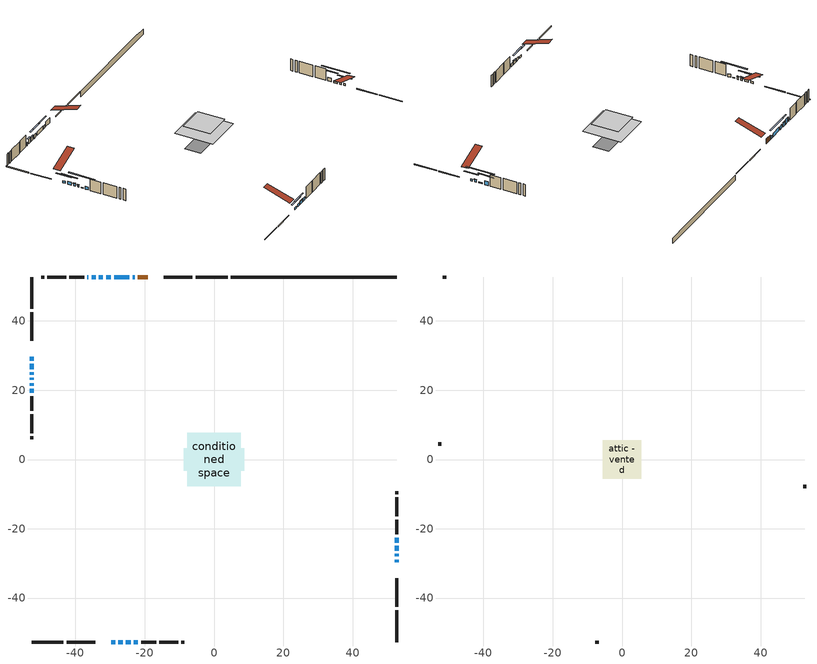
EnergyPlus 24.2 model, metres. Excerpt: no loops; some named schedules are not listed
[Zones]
conditioned space
 floor adiabatic (AdiabaticFloorConstruction): -7.78,-7.78 -7.78,7.78 7.78,7.78 7.78,-7.78 z2.96
 floor foundation (Slab1 construction): -8.69,-3.27 -8.69,3.27 8.69,3.27 8.69,-3.27 z-1.77
 wall outside (RimJoist1 construction): 3.91,52.7 -5.29,52.7 / -52.7,-52.7 -43.49,-52.7 / -52.7,52.7 -52.7,43.49 / 52.7,-52.7 52.7,-43.49 z0.52:0.82
 wall outside (RimJoist2 construction): -6.22,52.7 -14.47,52.7 / -42.57,-52.7 -34.31,-52.7 / -52.7,42.57 -52.7,34.31 / 52.7,-42.57 52.7,-34.31 z0.52:0.82
 wall outside (AdiabaticWallConstruction 1): -19.15,52.7 -21.98,52.7 z0.52:2.55
 wall outside (AdiabaticWallConstruction): -22.9,52.7 -23.53,52.7 / -36.24,52.7 -36.54,52.7 / -23.14,-52.7 -21.95,-52.7 / -52.7,20.42 -52.7,19.23 z0.52:1.74; 52.7,-29.63 52.7,-28.92 z0.52:1.36; -24.45,52.7 -28.83,52.7 / -29.75,52.7 -31.18,52.7 / -32.1,52.7 -33.22,52.7 / 52.7,-23.97 52.7,-22.55 z0.52:2.04; -52.7,29.63 -52.7,28.51 / -29.63,-52.7 -28.51,-52.7 / -52.7,23.54 -52.7,22.98 z0.52:1.38; -27.59,-52.7 -26.42,-52.7 z0.52:1.69; -25.49,-52.7 -24.07,-52.7 / -52.7,27.58 -52.7,26.11 / -52.7,25.18 -52.7,24.47 z0.52:1.66; 52.7,-27.99 52.7,-27.25 z0.52:1.49; -34.15,52.7 -35.32,52.7 z0.52:2.5; 52.7,-26.32 52.7,-24.9 z0.52:1.05; -52.7,22.06 -52.7,21.34 z0.52:0.75
 wall outside (Wall1 construction): -37.46,52.7 -41.74,52.7 / -21.02,-52.7 -16.75,-52.7 / -52.7,18.3 -52.7,14.02 / 52.7,-21.62 52.7,-17.34 z0.52:5.4
 wall outside (Wall2 construction): -42.67,52.7 -48.15,52.7 / -15.82,-52.7 -10.33,-52.7 / -52.7,13.09 -52.7,7.61 / 52.7,-16.42 52.7,-10.93 z0.52:5.4
 wall outside (Wall3 construction): -49.08,52.7 -49.86,52.7 / -9.41,-52.7 -8.62,-52.7 / -52.7,6.68 -52.7,5.9 / 52.7,-10 52.7,-9.22 z0.52:5.4
 wall foundation (FoundationWall1 construction): 4.84,52.7,-1.77 4.84,52.7,0.52 47.91,52.7,0.52 47.91,52.7,0.33 52.7,52.7,0.33 52.7,52.7,-1.77
 window (WindowConstruction 14): -22.9,52.7 -23.53,52.7 z0.52:1.74
 window (WindowConstruction 1): 52.7,-29.63 52.7,-28.92 z0.52:1.36
 window (WindowConstruction 2): -24.45,52.7 -28.83,52.7 z0.52:2.04
 window (WindowConstruction 3): -52.7,29.63 -52.7,28.51 z0.52:1.38
 window (WindowConstruction 4): -29.63,-52.7 -28.51,-52.7 z0.52:1.38
 window (WindowConstruction 5): -27.58,-52.7 -26.42,-52.7 z0.52:1.69
 window (WindowConstruction 6): -25.49,-52.7 -24.07,-52.7 z0.52:1.66
 window (WindowConstruction 7): 52.7,-27.99 52.7,-27.25 z0.52:1.49
 window (WindowConstruction 8): -52.7,27.58 -52.7,26.11 z0.52:1.66
 window (WindowConstruction 9): -52.7,25.18 -52.7,24.47 z0.52:1.66
 window (WindowConstruction 10): -52.7,23.54 -52.7,22.98 z0.52:1.38
 window (WindowConstruction 11): -29.75,52.7 -31.18,52.7 z0.52:2.04
 window (WindowConstruction 12): -32.1,52.7 -33.22,52.7 z0.52:2.04
 window (WindowConstruction 13): -34.15,52.7 -35.32,52.7 z0.52:2.5
 window (WindowConstruction 15): -36.24,52.7 -36.53,52.7 z0.52:1.74
 window (WindowConstruction 18): 52.7,-26.32 52.7,-24.9 z0.52:1.05
 window (WindowConstruction 19): -52.7,22.05 -52.7,21.34 z0.52:0.75
 window (WindowConstruction 16): -23.14,-52.7 -21.95,-52.7 z0.52:1.74
 window (WindowConstruction 17): -52.7,20.41 -52.7,19.23 z0.52:1.74
 window (WindowConstruction): 52.7,-23.97 52.7,-22.55 z0.52:2.04
 door (Door): -19.15,52.7 -21.97,52.7 z0.52:2.55
 ceiling adiabatic (AdiabaticFloorConstruction): 7.78,-7.78 7.78,7.78 -7.78,7.78 -7.78,-7.78 z2.96
attic - vented
 floor to conditioned space (Floor1 construction Reversed): -5.5,-5.5 -5.5,5.5 5.5,5.5 5.5,-5.5 z5.4
 wall outside (Wall4 construction): -50.79,52.7 -51.77,52.7 / -7.69,-52.7 -6.72,-52.7 / -52.7,4.97 -52.7,4 / 52.7,-8.29 52.7,-7.32 z0.52:5.4
 roof outside (Roof1 construction): -18.22,52.7,5.4 -18.22,41.98,8.97 -15.4,41.98,8.97 -15.4,52.7,5.4; -30.56,-52.7,5.4 -30.56,-41.98,8.97 -33.38,-41.98,8.97 -33.38,-52.7,5.4; -52.7,30.56,5.4 -41.98,30.56,8.97 -41.98,33.38,8.97 -52.7,33.38,5.4; 52.7,-30.56,5.4 41.98,-30.56,8.97 41.98,-33.38,8.97 52.7,-33.38,5.4
shading: 52.7,-26.28 52.7,-32.27 53.11,-32.27 53.11,-26.28 z4; -31.47,52.7 -21.82,52.7 -21.82,53.11 -31.47,53.11 z4.68; -52.7,25.87 -52.7,32.27 -53.11,32.27 -53.11,25.87 z4.02; -25.87,-52.7 -32.27,-52.7 -32.27,-53.11 -25.87,-53.11 z4.02; -23.78,-52.7 -30.22,-52.7 -30.22,-53.11 -23.78,-53.11 z4.33; -23.87,-52.7 -25.69,-52.7 -25.69,-53.11 -23.87,-53.11 z1.86; 52.7,-27.05 52.7,-28.19 53.11,-28.19 53.11,-27.05 z1.69; -52.7,23.47 -52.7,30.22 -53.11,30.22 -53.11,23.47 z4.3; -52.7,24.27 -52.7,25.38 -53.11,25.38 -53.11,24.27 z1.86; -52.7,22.78 -52.7,23.74 -53.11,23.74 -53.11,22.78 z1.58; -33.81,52.7 -27.12,52.7 -27.12,53.11 -33.81,53.11 z4.68; -33.42,52.7 -31.9,52.7 -31.9,53.11 -33.42,53.11 z2.25; -35.52,52.7 -33.95,52.7 -33.95,53.11 -35.52,53.11 z2.7; 52.7,-19.82 52.7,-31.4 53.11,-31.4 53.11,-19.82 z6.13; -52.7,16.26 -52.7,27.14 -53.11,27.14 -53.11,16.26 z5.83; 52.7,-19.91 52.7,-26.61 53.11,-26.61 53.11,-19.91 z4.68
[Building]
Building 1: Terrain=Suburbs
[Site:Location]
Toronto City Centre_ON: Latitude {deg}=43.63; Longitude {deg}=-79.39; Time Zone {hr}=-5; Elevation {m}=77; Keep Site Location Information=Yes
[Site:GroundTemperature:Shallow]
5.01852, 3.26908, 3.12898, 3.95918, 7.29196, 10.6092, 13.4851, 15.3069, 15.4617, 13.9799, 11.1774, 7.9619
[Site:WaterMainsTemperature]
Calculation Method=Schedule; Temperature Schedule=mains temperature schedule
[Material] Roughness=Rough; Thermal Absorptance=0.9
Name | Thickness {m} | Conductivity {W/m-K} | Density {kg/m3} | Specific Heat {J/kg-K} | Solar Absorptance | Visible Absorptance
asphalt or fiberglass shingles | 0.00635 | 0.162714 | 1121.4 | 1465.45 | 0.4 | 0.4
ceiling loosefill ins | 0.169333 | 0.0480833 | 16.02 | 1046.75 | 0.7 | 0.7
ceiling stud and cavity | 0.1397 | 0.128794 | 65.682 | 1177.47 | 0.7 | 0.7
concrete 4.0 in. | 0.1016 | 1.803125 | 2242.8 | 837.4 | 0.7 | 0.7
concrete 8.0 in. | 0.2032 | 1.803125 | 2242.8 | 837.4 | 0.7 | 0.7
door material | 0.04445 | 0.053851 | 512.64 | 1214.23 | 0.7 | 0.7
exterior vertical ins | 0.0745611 | 0.029427 | 32.04 | 1214.23 | 0.7 | 0.7
floor covering | 0.0127 | 0.0433444 | 54.468 | 1339.84 | 0.6 | 0.6
floor rigid ins; wall rigid ins 1 | 0.512978 | 0.029427 | 32.04 | 1214.23 | 0.7 | 0.7
floor stud and cavity | 0.1397 | 1.75129 | 37.0049 | 1207.88 | 0.7 | 0.7
furniture material conditioned space 1 | 0.1524 | 0.115458 | 640.8 | 1214.23 | 0.6 | 0.6
gypsum board | 0.0127 | 0.160291 | 801 | 837.4 | 0.6 | 0.6
gypsum board 1 | 0.0127 | 0.160291 | 801 | 837.4 | 0.7 | 0.7
osb sheathing 0.5 in. | 0.0127 | 0.115458 | 512.64 | 1214.23 | 0.7 | 0.7
osb sheathing 0.75 in. | 0.01905 | 0.115458 | 512.64 | 1214.23 | 0.7 | 0.7
osb sheathing 2.0 in. | 0.0508 | 0.115458 | 512.64 | 1214.23 | 0.7 | 0.7
rim joist rigid ins; wall rigid ins | 0.051816 | 0.029427 | 32.04 | 1214.23 | 0.7 | 0.7
rim joist stud and cavity | 0.0508 | 0.0405436 | 125.044 | 1163.47 | 0.6 | 0.6
rim joist stud and cavity 1 | 0.0508 | 0.0395433 | 125.044 | 1163.47 | 0.6 | 0.6
wall stud and cavity | 0.1397 | 0.154356 | 139.0536 | 1170.24 | 0.7 | 0.7
wall stud and cavity 1 | 0.1397 | 0.152869 | 139.0536 | 1170.24 | 0.7 | 0.7
wall stud and cavity 2 | 0.1397 | 0.562718 | 139.0536 | 1170.24 | 0.7 | 0.7
wall stud and cavity 3 | 0.0889 | 6.1454 | 50.32683 | 1063.81 | 0.6 | 0.6
wall stud and cavity 4 | 0.0889 | 0.380278 | 52.3479 | 1209.89 | 0.7 | 0.7
wall stud and cavity 5 | 0.0889 | 0.391764 | 83.0341 | 1211.67 | 0.7 | 0.7
wood siding | 0.0254 | 0.102417 | 544.68 | 1172.36 | 0.4 | 0.4
wood siding 1 | 0.00254 | 0.102417 | 544.68 | 1172.36 | 0.4 | 0.4
wood siding 2; wood siding 3; wood siding 4 | 0.0254 | 0.102417 | 544.68 | 1172.36 | 0.7 | 0.7
[WindowMaterial:SimpleGlazingSystem]
Name | U-Factor {W/m2-K} | Solar Heat Gain Coefficient
WindowMaterial | 2.08723 | 0.5
WindowMaterial 1 | 2.103699 | 0.48
WindowMaterial 10 | 2.78903 | 0.6
WindowMaterial 11 | 2.72374 | 0.5
WindowMaterial 12 | 2.72317 | 0.5
WindowMaterial 13 | 2.42905 | 0.57
WindowMaterial 14 | 2.25587 | 0.38
WindowMaterial 15 | 2.444379 | 0.21
WindowMaterial 2 | 2.79414 | 0.65
WindowMaterial 3 | 2.14401 | 0.46
WindowMaterial 4 | 1.99695 | 0.56
WindowMaterial 5 | 2.0685 | 0.51
WindowMaterial 6 | 2.08042 | 0.5
WindowMaterial 7 | 2.06282 | 0.51
WindowMaterial 8 | 2.77711 | 0.53
WindowMaterial 9 | 2.770864 | 0.5
[Construction]
AdiabaticFloorConstruction: floor stud and cavity, floor rigid ins, osb sheathing 0.75 in., floor covering
AdiabaticWallConstruction: wood siding 3, wall rigid ins 1, wall stud and cavity 4, gypsum board
AdiabaticWallConstruction 1: wood siding 4, wall rigid ins 1, wall stud and cavity 4, gypsum board
Door: door material
Floor1 construction Reversed: gypsum board, ceiling stud and cavity, ceiling loosefill ins
FoundationWall1 construction: concrete 8.0 in., gypsum board 1
furniture construction conditioned space 1: furniture material conditioned space 1
PartitionWallConstruction: gypsum board, wall stud and cavity 5, gypsum board
RimJoist1 construction: wood siding 2, rim joist rigid ins, osb sheathing 2.0 in., rim joist stud and cavity
RimJoist2 construction: wood siding 2, rim joist rigid ins, osb sheathing 2.0 in., rim joist stud and cavity 1
Roof1 construction: asphalt or fiberglass shingles
Slab1 construction: concrete 4.0 in.
Wall1 construction: wood siding, wall rigid ins, osb sheathing 0.5 in., wall stud and cavity, gypsum board
Wall2 construction: wood siding, wall rigid ins, osb sheathing 0.5 in., wall stud and cavity 1, gypsum board
Wall3 construction: wood siding, wall rigid ins, osb sheathing 0.5 in., wall stud and cavity 2, gypsum board
Wall4 construction: wood siding 1, wall stud and cavity 3
WindowConstruction: WindowMaterial
WindowConstruction 1: WindowMaterial 1
WindowConstruction 10; WindowConstruction 3; WindowConstruction 4: WindowMaterial 3
WindowConstruction 11: WindowMaterial 8
WindowConstruction 12: WindowMaterial 9
WindowConstruction 13: WindowMaterial 10
WindowConstruction 14: WindowMaterial 11
WindowConstruction 15: WindowMaterial 12
WindowConstruction 16; WindowConstruction 17: WindowMaterial 13
WindowConstruction 18: WindowMaterial 14
WindowConstruction 19: WindowMaterial 15
WindowConstruction 2: WindowMaterial 2
WindowConstruction 5: WindowMaterial 4
WindowConstruction 6; WindowConstruction 9: WindowMaterial 5
WindowConstruction 7: WindowMaterial 6
WindowConstruction 8: WindowMaterial 7
[Zone] Multiplier=1; Part of Total Floor Area=Yes
Name | Volume {m3}
attic - vented | 70.2542
conditioned space | 924.5
[Space]
Name | Zone | Volume {m3}
attic - vented 1 | attic - vented | 70.2542
conditioned space 1 | conditioned space | 924.5
[ZoneInfiltration:EffectiveLeakageArea]
infil attic - vented 1: Zone or Space=attic - vented 1; Schedule=Always On Discrete; Effective Air Leakage Area {cm2}=5099.79; Stack Coefficient=0.000587592; Wind Coefficient=1.63779e-05
[ZoneMixing]
whole house fan mix: Zone or Space=attic - vented; Schedule=Always On Continuous; Design Flow Rate Calculation Method=Flow/Zone; Design Flow Rate {m3/s}=0; Source Zone or Space=conditioned space
[SurfaceProperty:ExposedFoundationPerimeter]
Slab1: Exposed Perimeter Calculation Method=TotalExposedPerimeter; Total Exposed Perimeter {m}=47.853
[InternalMass] Zone or ZoneList=conditioned space; Space or SpaceList=conditioned space 1
Name | Construction | Surface Area {m2}
furniture mass conditioned space 1 | furniture construction conditioned space 1 | 142.372
partition wall mass | PartitionWallConstruction | 355.93
[Lights]
interior lighting: Zone or ZoneList or Space or SpaceList=conditioned space 1; Schedule=interior lighting schedule; Design Level Calculation Method=LightingLevel; Lighting Level {W}=343.2; Return Air Fraction=0; Fraction Radiant=0.6; Fraction Visible=0.2; Fraction Replaceable=1
[People]
occupants: Zone or ZoneList or Space or SpaceList=conditioned space 1; Number of People Schedule=occupants schedule; Number of People Calculation Method=People; Number of People=3; Fraction Radiant=0.314171; Sensible Heat Fraction=0.56303; Activity Level Schedule=occupants activity schedule; Carbon Dioxide Generation Rate {m3/s-W}=0; Enable ASHRAE 55 Comfort Warnings=No; Mean Radiant Temperature Calculation Type=EnclosureAveraged
[ElectricEquipment] Zone or ZoneList or Space or SpaceList=conditioned space 1; Design Level Calculation Method=EquipmentLevel
Name | Schedule | Design Level {W} | Fraction Latent | Fraction Radiant | Fraction Lost
clothes dryer | clothes dryer schedule | 140.772 | 0.015 | 0.081 | 0.85
clothes washer | clothes washer schedule | 32.1985 | 0.03 | 0.162 | 0.7
cooking range | cooking range schedule | 215.147 | 0.08 | 0.432 | 0.2
dishwasher | dishwasher schedule | 66.8632 | 0.3 | 0.18 | 0.4
fridge | fridge schedule | 72.9452 | 0 | 0.6 | 0
mech vent house fan | mech vent house fan schedule | 8.965 | 0 | 0 | 1
mech vent house fan cfis | mech vent house fan cfis schedule | 0 | 0 | 0 | 0
misc plug loads | misc plug loads schedule | 494.7 | 0.045 | 0.513 | 0.1
whole house fan | Always On Discrete | 0 | 0 | 0 | 1
[OtherEquipment] Zone or ZoneList or Space or SpaceList=conditioned space 1; Design Level Calculation Method=EquipmentLevel
Name | Fuel Type | Schedule | Design Level {W} | Fraction Latent | Fraction Radiant | Fraction Lost
clothes dryer 1 | Electricity | clothes dryer schedule | 0 | 0.015 | 0.081 | 0.85
cooking range 1 | Electricity | cooking range schedule | 0 | 0.08 | 0.432 | 0.2
general water use latent | None | general water use schedule | 62.594 | 1 | 0 | 0
general water use sensible | None | general water use schedule | -61.6891 | 0 | 0.6 | 0
mech vent house fan latent load | None | Always On Discrete | 0 | 1 | 0 | 0
mech vent house fan sensible load | None | Always On Discrete | 0 | 0 | 0 | 0
water heater energy adjustment1 | NaturalGas | Always On Discrete | 0.01 | 0 | 0 | 1
[ZoneInfiltration:DesignFlowRate] Zone or ZoneList or Space or SpaceList=conditioned space 1; Schedule=Always On Discrete; Design Flow Rate Calculation Method=Flow/Zone; Design Flow Rate {m3/s}=0
infil flow; natural vent flow; whole house fan flow
[Foundation:Kiva]
Foundation Kiva 1: Initial Indoor Air Temperature {C}=18; Wall Height Above Grade {m}=0.519989; Wall Depth Below Slab {m}=0.2032; Custom Block Material Name 1=exterior vertical ins; Custom Block Depth 1 {m}=2.28999; Custom Block X Position 1 {m}=0.2159; Custom Block Z Position 1 {m}=0
[Foundation:Kiva:Settings]
Soil Conductivity {W/m-K}=0.849921; Soil Density {kg/m3}=1842.3; Soil Specific Heat {J/kg-K}=418.7; Ground Solar Absorptivity=0.9; Ground Thermal Absorptivity=0.9; Ground Surface Roughness {m}=0.03; Far-Field Width {m}=40; Deep-Ground Boundary Condition=ZeroFlux; Deep-Ground Depth {m}=40; Minimum Cell Dimension {m}=0.2; Maximum Cell Growth Coefficient=3; Simulation Timestep=Timestep
[Exterior:Lights]
exterior lighting: Schedule=exterior lighting schedule; Design Level {W}=75.6
[Schedule:Constant]
Name | Hourly Value
Always On Continuous; mech vent house fan schedule; mech vent house fan cfis schedule; Always On Discrete | 1
occupants activity schedule | 117.228
fridge schedule | 0
[Schedule:Week:Daily]
interior lighting schedule Week Rule - Jan1-Jan27: interior lighting schedule day, interior lighting schedule day, interior lighting schedule day, interior lighting schedule day, interior lighting schedule day, interior lighting schedule day, interior lighting schedule day, interior lighting schedule default day, interior lighting schedule default day, interior lighting schedule default day, interior lighting schedule default day, interior lighting schedule default day
interior lighting schedule Week Rule - Jan28-Feb3: interior lighting schedule day, interior lighting schedule day, interior lighting schedule day, interior lighting schedule day, interior lighting schedule day 1, interior lighting schedule day 1, interior lighting schedule day 1, interior lighting schedule default day, interior lighting schedule default day, interior lighting schedule default day, interior lighting schedule default day, interior lighting schedule default day
interior lighting schedule Week Rule - Feb4-Feb24: interior lighting schedule day 1, interior lighting schedule day 1, interior lighting schedule day 1, interior lighting schedule day 1, interior lighting schedule day 1, interior lighting schedule day 1, interior lighting schedule day 1, interior lighting schedule default day, interior lighting schedule default day, interior lighting schedule default day, interior lighting schedule default day, interior lighting schedule default day
interior lighting schedule Week Rule - Feb25-Mar3: interior lighting schedule day 1, interior lighting schedule day 1, interior lighting schedule day 1, interior lighting schedule day 1, interior lighting schedule day 2, interior lighting schedule day 2, interior lighting schedule day 2, interior lighting schedule default day, interior lighting schedule default day, interior lighting schedule default day, interior lighting schedule default day, interior lighting schedule default day
interior lighting schedule Week Rule - Mar4-Mar31: interior lighting schedule day 2, interior lighting schedule day 2, interior lighting schedule day 2, interior lighting schedule day 2, interior lighting schedule day 2, interior lighting schedule day 2, interior lighting schedule day 2, interior lighting schedule default day, interior lighting schedule default day, interior lighting schedule default day, interior lighting schedule default day, interior lighting schedule default day
interior lighting schedule Week Rule - Apr1-Apr28: interior lighting schedule day 3, interior lighting schedule day 3, interior lighting schedule day 3, interior lighting schedule day 3, interior lighting schedule day 3, interior lighting schedule day 3, interior lighting schedule day 3, interior lighting schedule default day, interior lighting schedule default day, interior lighting schedule default day, interior lighting schedule default day, interior lighting schedule default day
interior lighting schedule Week Rule - Apr29-May5: interior lighting schedule day 3, interior lighting schedule day 3, interior lighting schedule day 4, interior lighting schedule day 4, interior lighting schedule day 4, interior lighting schedule day 4, interior lighting schedule day 4, interior lighting schedule default day, interior lighting schedule default day, interior lighting schedule default day, interior lighting schedule default day, interior lighting schedule default day
interior lighting schedule Week Rule - May6-May26: interior lighting schedule day 4, interior lighting schedule day 4, interior lighting schedule day 4, interior lighting schedule day 4, interior lighting schedule day 4, interior lighting schedule day 4, interior lighting schedule day 4, interior lighting schedule default day, interior lighting schedule default day, interior lighting schedule default day, interior lighting schedule default day, interior lighting schedule default day
interior lighting schedule Week Rule - May27-Jun2: interior lighting schedule day 4, interior lighting schedule day 4, interior lighting schedule day 4, interior lighting schedule day 4, interior lighting schedule day 4, interior lighting schedule day 5, interior lighting schedule day 5, interior lighting schedule default day, interior lighting schedule default day, interior lighting schedule default day, interior lighting schedule default day, interior lighting schedule default day
interior lighting schedule Week Rule - Jun3-Jun30: interior lighting schedule day 5, interior lighting schedule day 5, interior lighting schedule day 5, interior lighting schedule day 5, interior lighting schedule day 5, interior lighting schedule day 5, interior lighting schedule day 5, interior lighting schedule default day, interior lighting schedule default day, interior lighting schedule default day, interior lighting schedule default day, interior lighting schedule default day
interior lighting schedule Week Rule - Jul1-Jul28: interior lighting schedule day 6, interior lighting schedule day 6, interior lighting schedule day 6, interior lighting schedule day 6, interior lighting schedule day 6, interior lighting schedule day 6, interior lighting schedule day 6, interior lighting schedule default day, interior lighting schedule default day, interior lighting schedule default day, interior lighting schedule default day, interior lighting schedule default day
interior lighting schedule Week Rule - Jul29-Aug4: interior lighting schedule day 6, interior lighting schedule day 6, interior lighting schedule day 6, interior lighting schedule day 7, interior lighting schedule day 7, interior lighting schedule day 7, interior lighting schedule day 7, interior lighting schedule default day, interior lighting schedule default day, interior lighting schedule default day, interior lighting schedule default day, interior lighting schedule default day
interior lighting schedule Week Rule - Aug5-Aug25: interior lighting schedule day 7, interior lighting schedule day 7, interior lighting schedule day 7, interior lighting schedule day 7, interior lighting schedule day 7, interior lighting schedule day 7, interior lighting schedule day 7, interior lighting schedule default day, interior lighting schedule default day, interior lighting schedule default day, interior lighting schedule default day, interior lighting schedule default day
interior lighting schedule Week Rule - Aug26-Sep1: interior lighting schedule day 7, interior lighting schedule day 7, interior lighting schedule day 7, interior lighting schedule day 7, interior lighting schedule day 7, interior lighting schedule day 7, interior lighting schedule day 8, interior lighting schedule default day, interior lighting schedule default day, interior lighting schedule default day, interior lighting schedule default day, interior lighting schedule default day
interior lighting schedule Week Rule - Sep2-Sep29: interior lighting schedule day 8, interior lighting schedule day 8, interior lighting schedule day 8, interior lighting schedule day 8, interior lighting schedule day 8, interior lighting schedule day 8, interior lighting schedule day 8, interior lighting schedule default day, interior lighting schedule default day, interior lighting schedule default day, interior lighting schedule default day, interior lighting schedule default day
interior lighting schedule Week Rule - Sep30-Oct6: interior lighting schedule day 8, interior lighting schedule day 9, interior lighting schedule day 9, interior lighting schedule day 9, interior lighting schedule day 9, interior lighting schedule day 9, interior lighting schedule day 9, interior lighting schedule default day, interior lighting schedule default day, interior lighting schedule default day, interior lighting schedule default day, interior lighting schedule default day
interior lighting schedule Week Rule - Oct7-Oct27: interior lighting schedule day 9, interior lighting schedule day 9, interior lighting schedule day 9, interior lighting schedule day 9, interior lighting schedule day 9, interior lighting schedule day 9, interior lighting schedule day 9, interior lighting schedule default day, interior lighting schedule default day, interior lighting schedule default day, interior lighting schedule default day, interior lighting schedule default day
interior lighting schedule Week Rule - Oct28-Nov3: interior lighting schedule day 9, interior lighting schedule day 9, interior lighting schedule day 9, interior lighting schedule day 9, interior lighting schedule day 10, interior lighting schedule day 10, interior lighting schedule day 10, interior lighting schedule default day, interior lighting schedule default day, interior lighting schedule default day, interior lighting schedule default day, interior lighting schedule default day
interior lighting schedule Week Rule - Nov4-Nov24: interior lighting schedule day 10, interior lighting schedule day 10, interior lighting schedule day 10, interior lighting schedule day 10, interior lighting schedule day 10, interior lighting schedule day 10, interior lighting schedule day 10, interior lighting schedule default day, interior lighting schedule default day, interior lighting schedule default day, interior lighting schedule default day, interior lighting schedule default day
interior lighting schedule Week Rule - Nov25-Dec1: interior lighting schedule day 10, interior lighting schedule day 10, interior lighting schedule day 10, interior lighting schedule day 10, interior lighting schedule day 10, interior lighting schedule day 10, interior lighting schedule day 11, interior lighting schedule default day, interior lighting schedule default day, interior lighting schedule default day, interior lighting schedule default day, interior lighting schedule default day
interior lighting schedule Week Rule - Dec2-Dec31: interior lighting schedule day 11, interior lighting schedule day 11, interior lighting schedule day 11, interior lighting schedule day 11, interior lighting schedule day 11, interior lighting schedule day 11, interior lighting schedule day 11, interior lighting schedule default day, interior lighting schedule default day, interior lighting schedule default day, interior lighting schedule default day, interior lighting schedule default day
occupants schedule Week Rule - Jan1-Dec31: occupants schedule day, occupants schedule day, occupants schedule day, occupants schedule day, occupants schedule day, occupants schedule day, occupants schedule day, occupants schedule default day, occupants schedule default day, occupants schedule default day, occupants schedule default day, occupants schedule default day
clothes dryer schedule Week Rule - Jan1-Dec31: clothes dryer schedule day, clothes dryer schedule day, clothes dryer schedule day, clothes dryer schedule day, clothes dryer schedule day, clothes dryer schedule day, clothes dryer schedule day, clothes dryer schedule default day, clothes dryer schedule default day, clothes dryer schedule default day, clothes dryer schedule default day, clothes dryer schedule default day
clothes washer schedule Week Rule - Jan1-Dec31: clothes washer schedule day, clothes washer schedule day, clothes washer schedule day, clothes washer schedule day, clothes washer schedule day, clothes washer schedule day, clothes washer schedule day, clothes washer schedule default day, clothes washer schedule default day, clothes washer schedule default day, clothes washer schedule default day, clothes washer schedule default day
cooking range schedule Week Rule - Jan1-Dec31: cooking range schedule day, cooking range schedule day, cooking range schedule day, cooking range schedule day, cooking range schedule day, cooking range schedule day, cooking range schedule day, cooking range schedule default day, cooking range schedule default day, cooking range schedule default day, cooking range schedule default day, cooking range schedule default day
dishwasher schedule Week Rule - Jan1-Dec31: dishwasher schedule day, dishwasher schedule day, dishwasher schedule day, dishwasher schedule day, dishwasher schedule day, dishwasher schedule day, dishwasher schedule day, dishwasher schedule default day, dishwasher schedule default day, dishwasher schedule default day, dishwasher schedule default day, dishwasher schedule default day
misc plug loads schedule Week Rule - Jan1-Dec31: misc plug loads schedule day, misc plug loads schedule day, misc plug loads schedule day, misc plug loads schedule day, misc plug loads schedule day, misc plug loads schedule day, misc plug loads schedule day, misc plug loads schedule default day, misc plug loads schedule default day, misc plug loads schedule default day, misc plug loads schedule default day, misc plug loads schedule default day
general water use schedule Week Rule - Jan1-Dec31: general water use schedule day, general water use schedule day, general water use schedule day, general water use schedule day, general water use schedule day, general water use schedule day, general water use schedule day, general water use schedule default day, general water use schedule default day, general water use schedule default day, general water use schedule default day, general water use schedule default day
exterior lighting schedule Week Rule - Jan1-Jan27: exterior lighting schedule day, exterior lighting schedule day, exterior lighting schedule day, exterior lighting schedule day, exterior lighting schedule day, exterior lighting schedule day, exterior lighting schedule day, exterior lighting schedule default day, exterior lighting schedule default day, exterior lighting schedule default day, exterior lighting schedule default day, exterior lighting schedule default day
exterior lighting schedule Week Rule - Jan28-Feb3: exterior lighting schedule day, exterior lighting schedule day, exterior lighting schedule day, exterior lighting schedule day, exterior lighting schedule day 1, exterior lighting schedule day 1, exterior lighting schedule day 1, exterior lighting schedule default day, exterior lighting schedule default day, exterior lighting schedule default day, exterior lighting schedule default day, exterior lighting schedule default day
exterior lighting schedule Week Rule - Feb4-Feb24: exterior lighting schedule day 1, exterior lighting schedule day 1, exterior lighting schedule day 1, exterior lighting schedule day 1, exterior lighting schedule day 1, exterior lighting schedule day 1, exterior lighting schedule day 1, exterior lighting schedule default day, exterior lighting schedule default day, exterior lighting schedule default day, exterior lighting schedule default day, exterior lighting schedule default day
exterior lighting schedule Week Rule - Feb25-Mar3: exterior lighting schedule day 1, exterior lighting schedule day 1, exterior lighting schedule day 1, exterior lighting schedule day 1, exterior lighting schedule day 2, exterior lighting schedule day 2, exterior lighting schedule day 2, exterior lighting schedule default day, exterior lighting schedule default day, exterior lighting schedule default day, exterior lighting schedule default day, exterior lighting schedule default day
exterior lighting schedule Week Rule - Mar4-Mar31: exterior lighting schedule day 2, exterior lighting schedule day 2, exterior lighting schedule day 2, exterior lighting schedule day 2, exterior lighting schedule day 2, exterior lighting schedule day 2, exterior lighting schedule day 2, exterior lighting schedule default day, exterior lighting schedule default day, exterior lighting schedule default day, exterior lighting schedule default day, exterior lighting schedule default day
exterior lighting schedule Week Rule - Apr1-Apr28: exterior lighting schedule day 3, exterior lighting schedule day 3, exterior lighting schedule day 3, exterior lighting schedule day 3, exterior lighting schedule day 3, exterior lighting schedule day 3, exterior lighting schedule day 3, exterior lighting schedule default day, exterior lighting schedule default day, exterior lighting schedule default day, exterior lighting schedule default day, exterior lighting schedule default day
exterior lighting schedule Week Rule - Apr29-May5: exterior lighting schedule day 3, exterior lighting schedule day 3, exterior lighting schedule day 4, exterior lighting schedule day 4, exterior lighting schedule day 4, exterior lighting schedule day 4, exterior lighting schedule day 4, exterior lighting schedule default day, exterior lighting schedule default day, exterior lighting schedule default day, exterior lighting schedule default day, exterior lighting schedule default day
exterior lighting schedule Week Rule - May6-May26: exterior lighting schedule day 4, exterior lighting schedule day 4, exterior lighting schedule day 4, exterior lighting schedule day 4, exterior lighting schedule day 4, exterior lighting schedule day 4, exterior lighting schedule day 4, exterior lighting schedule default day, exterior lighting schedule default day, exterior lighting schedule default day, exterior lighting schedule default day, exterior lighting schedule default day
exterior lighting schedule Week Rule - May27-Jun2: exterior lighting schedule day 4, exterior lighting schedule day 4, exterior lighting schedule day 4, exterior lighting schedule day 4, exterior lighting schedule day 4, exterior lighting schedule day 5, exterior lighting schedule day 5, exterior lighting schedule default day, exterior lighting schedule default day, exterior lighting schedule default day, exterior lighting schedule default day, exterior lighting schedule default day
exterior lighting schedule Week Rule - Jun3-Jun30: exterior lighting schedule day 5, exterior lighting schedule day 5, exterior lighting schedule day 5, exterior lighting schedule day 5, exterior lighting schedule day 5, exterior lighting schedule day 5, exterior lighting schedule day 5, exterior lighting schedule default day, exterior lighting schedule default day, exterior lighting schedule default day, exterior lighting schedule default day, exterior lighting schedule default day
exterior lighting schedule Week Rule - Jul1-Jul28: exterior lighting schedule day 6, exterior lighting schedule day 6, exterior lighting schedule day 6, exterior lighting schedule day 6, exterior lighting schedule day 6, exterior lighting schedule day 6, exterior lighting schedule day 6, exterior lighting schedule default day, exterior lighting schedule default day, exterior lighting schedule default day, exterior lighting schedule default day, exterior lighting schedule default day
exterior lighting schedule Week Rule - Jul29-Aug4: exterior lighting schedule day 6, exterior lighting schedule day 6, exterior lighting schedule day 6, exterior lighting schedule day 7, exterior lighting schedule day 7, exterior lighting schedule day 7, exterior lighting schedule day 7, exterior lighting schedule default day, exterior lighting schedule default day, exterior lighting schedule default day, exterior lighting schedule default day, exterior lighting schedule default day
exterior lighting schedule Week Rule - Aug5-Aug25: exterior lighting schedule day 7, exterior lighting schedule day 7, exterior lighting schedule day 7, exterior lighting schedule day 7, exterior lighting schedule day 7, exterior lighting schedule day 7, exterior lighting schedule day 7, exterior lighting schedule default day, exterior lighting schedule default day, exterior lighting schedule default day, exterior lighting schedule default day, exterior lighting schedule default day
[Schedule:Year]
interior lighting schedule: interior lighting schedule Week Rule - Jan1-Jan27, 1, 1, 1, 27, interior lighting schedule Week Rule - Jan28-Feb3, 1, 28, 2, 3, interior lighting schedule Week Rule - Feb4-Feb24, 2, 4, 2, 24, interior lighting schedule Week Rule - Feb25-Mar3, 2, 25, 3, 3, interior lighting schedule Week Rule - Mar4-Mar31, 3, 4, 3, 31, interior lighting schedule Week Rule - Apr1-Apr28, 4, 1, 4, 28, interior lighting schedule Week Rule - Apr29-May5, 4, 29, 5, 5, interior lighting schedule Week Rule - May6-May26, 5, 6, 5, 26, interior lighting schedule Week Rule - May27-Jun2, 5, 27, 6, 2, interior lighting schedule Week Rule - Jun3-Jun30, 6, 3, 6, 30, interior lighting schedule Week Rule - Jul1-Jul28, 7, 1, 7, 28, interior lighting schedule Week Rule - Jul29-Aug4, 7, 29, 8, 4, interior lighting schedule Week Rule - Aug5-Aug25, 8, 5, 8, 25, interior lighting schedule Week Rule - Aug26-Sep1, 8, 26, 9, 1, interior lighting schedule Week Rule - Sep2-Sep29, 9, 2, 9, 29, interior lighting schedule Week Rule - Sep30-Oct6, 9, 30, 10, 6, interior lighting schedule Week Rule - Oct7-Oct27, 10, 7, 10, 27, interior lighting schedule Week Rule - Oct28-Nov3, 10, 28, 11, 3, interior lighting schedule Week Rule - Nov4-Nov24, 11, 4, 11, 24, interior lighting schedule Week Rule - Nov25-Dec1, 11, 25, 12, 1, interior lighting schedule Week Rule - Dec2-Dec31, 12, 2, 12, 31
occupants schedule: occupants schedule Week Rule - Jan1-Dec31, 1, 1, 12, 31
clothes dryer schedule: clothes dryer schedule Week Rule - Jan1-Dec31, 1, 1, 12, 31
clothes washer schedule: clothes washer schedule Week Rule - Jan1-Dec31, 1, 1, 12, 31
cooking range schedule: cooking range schedule Week Rule - Jan1-Dec31, 1, 1, 12, 31
dishwasher schedule: dishwasher schedule Week Rule - Jan1-Dec31, 1, 1, 12, 31
misc plug loads schedule: misc plug loads schedule Week Rule - Jan1-Dec31, 1, 1, 12, 31
general water use schedule: general water use schedule Week Rule - Jan1-Dec31, 1, 1, 12, 31
exterior lighting schedule: exterior lighting schedule Week Rule - Jan1-Jan27, 1, 1, 1, 27, exterior lighting schedule Week Rule - Jan28-Feb3, 1, 28, 2, 3, exterior lighting schedule Week Rule - Feb4-Feb24, 2, 4, 2, 24, exterior lighting schedule Week Rule - Feb25-Mar3, 2, 25, 3, 3, exterior lighting schedule Week Rule - Mar4-Mar31, 3, 4, 3, 31, exterior lighting schedule Week Rule - Apr1-Apr28, 4, 1, 4, 28, exterior lighting schedule Week Rule - Apr29-May5, 4, 29, 5, 5, exterior lighting schedule Week Rule - May6-May26, 5, 6, 5, 26, exterior lighting schedule Week Rule - May27-Jun2, 5, 27, 6, 2, exterior lighting schedule Week Rule - Jun3-Jun30, 6, 3, 6, 30, exterior lighting schedule Week Rule - Jul1-Jul28, 7, 1, 7, 28, exterior lighting schedule Week Rule - Jul29-Aug4, 7, 29, 8, 4, exterior lighting schedule Week Rule - Aug5-Aug25, 8, 5, 8, 25, exterior lighting schedule Week Rule - Aug26-Sep1, 8, 26, 9, 1, exterior lighting schedule Week Rule - Sep2-Sep29, 9, 2, 9, 29, exterior lighting schedule Week Rule - Sep30-Oct6, 9, 30, 10, 6, exterior lighting schedule Week Rule - Oct7-Oct27, 10, 7, 10, 27, exterior lighting schedule Week Rule - Oct28-Nov3, 10, 28, 11, 3, exterior lighting schedule Week Rule - Nov4-Nov24, 11, 4, 11, 24, exterior lighting schedule Week Rule - Nov25-Dec1, 11, 25, 12, 1, exterior lighting schedule Week Rule - Dec2-Dec31, 12, 2, 12, 31
[Schedule:Compact]
mains temperature schedule: Through: 01/01, For: AllDays, Until: 24:00, 8.80333, Through: 01/02, For: AllDays, Until: 24:00, 8.74333, Through: 01/03, For: AllDays, Until: 24:00, 8.68389, Through: 01/04, For: AllDays, Until: 24:00, 8.62611, Through: 01/05, For: AllDays, Until: 24:00, 8.56944, Through: 01/06, For: AllDays, Until: 24:00, 8.51389, Through: 01/07, For: AllDays, Until: 24:00, 8.45944, Through: 01/08, For: AllDays, Until: 24:00, 8.40611, Through: 01/09, For: AllDays, Until: 24:00, 8.35389, Through: 01/10, For: AllDays, Until: 24:00, 8.30278, Through: 01/11, For: AllDays, Until: 24:00, 8.25333, Through: 01/12, For: AllDays, Until: 24:00, 8.205, Through: 01/13, For: AllDays, Until: 24:00, 8.15778, Through: 01/14, For: AllDays, Until: 24:00, 8.11222, Through: 01/15, For: AllDays, Until: 24:00, 8.06778, Through: 01/16, For: AllDays, Until: 24:00, 8.02444, Through: 01/17, For: AllDays, Until: 24:00, 7.98222, Through: 01/18, For: AllDays, Until: 24:00, 7.94167, Through: 01/19, For: AllDays, Until: 24:00, 7.90222, Through: 01/20, For: AllDays, Until: 24:00, 7.86444, Through: 01/21, For: AllDays, Until: 24:00, 7.82778, Through: 01/22, For: AllDays, Until: 24:00, 7.79278, Through: 01/23, For: AllDays, Until: 24:00, 7.75889, Through: 01/24, For: AllDays, Until: 24:00, 7.72667, Through: 01/25, For: AllDays, Until: 24:00, 7.69556, Through: 01/26, For: AllDays, Until: 24:00, 7.66611, Through: 01/27, For: AllDays, Until: 24:00, 7.63778, Through: 01/28, For: AllDays, Until: 24:00, 7.61111, Through: 01/29, For: AllDays, Until: 24:00, 7.58556, Through: 01/30, For: AllDays, Until: 24:00, 7.56167, Through: 01/31, For: AllDays, Until: 24:00, 7.53944, Through: 02/01, For: AllDays, Until: 24:00, 7.51833, Through: 02/02, For: AllDays, Until: 24:00, 7.49889, Through: 02/03, For: AllDays, Until: 24:00, 7.48111, Through: 02/04, For: AllDays, Until: 24:00, 7.46444, Through: 02/05, For: AllDays, Until: 24:00, 7.44944, Through: 02/06, For: AllDays, Until: 24:00, 7.43556, Through: 02/07, For: AllDays, Until: 24:00, 7.42333, Through: 02/08, For: AllDays, Until: 24:00, 7.41278, Through: 02/09, For: AllDays, Until: 24:00, 7.40389, Through: 02/10, For: AllDays, Until: 24:00, 7.39611, Through: 02/11, For: AllDays, Until: 24:00, 7.39, Through: 02/12, For: AllDays, Until: 24:00, 7.38556, Through: 02/13, For: AllDays, Until: 24:00, 7.38222, Through: 02/14, For: AllDays, Until: 24:00, 7.38056, Through: 02/15, For: AllDays, Until: 24:00, 7.38056, Through: 02/16, For: AllDays, Until: 24:00, 7.38222, Through: 02/17, For: AllDays, Until: 24:00, 7.385, Through: 02/18, For: AllDays, Until: 24:00, 7.38944, Through: 02/19, For: AllDays, Until: 24:00, 7.395, Through: 02/20, For: AllDays, Until: 24:00, 7.40278, Through: 02/21, For: AllDays, Until: 24:00, 7.41167, Through: 02/22, For: AllDays, Until: 24:00, 7.42222, Through: 02/23, For: AllDays, Until: 24:00, 7.43389, Through: 02/24, For: AllDays, Until: 24:00, 7.44722, Through: 02/25, For: AllDays, Until: 24:00, 7.46222, Through: 02/26, For: AllDays, Until: 24:00, 7.47833, Through: 02/27, For: AllDays, Until: 24:00, 7.49611, Through: 02/28, For: AllDays, Until: 24:00, 7.51556, Through: 03/01, For: AllDays, Until: 24:00, 7.53667, Through: 03/02, For: AllDays, Until: 24:00, 7.55889, Through: 03/03, For: AllDays, Until: 24:00, 7.58222, Through: 03/04, For: AllDays, Until: 24:00, 7.60722, Through: 03/05, For: AllDays, Until: 24:00, 7.63389, Through: 03/06, For: AllDays, Until: 24:00, 7.66222, Through: 03/07, For: AllDays, Until: 24:00, 7.69111, Through: 03/08, For: AllDays, Until: 24:00, 7.72222, Through: 03/09, For: AllDays, Until: 24:00, 7.75444, Through: 03/10, For: AllDays, Until: 24:00, 7.78778, Through: 03/11, For: AllDays, Until: 24:00, 7.82278, Through: 03/12, For: AllDays, Until: 24:00, 7.85944, Through: 03/13, For: AllDays, Until: 24:00, 7.89722, Through: 03/14, For: AllDays, Until: 24:00, 7.93611, Through: 03/15, For: AllDays, Until: 24:00, 7.97667, Through: 03/16, For: AllDays, Until: 24:00, 8.01833, Through: 03/17, For: AllDays, Until: 24:00, 8.06167, Through: 03/18, For: AllDays, Until: 24:00, 8.10611, Through: 03/19, For: AllDays, Until: 24:00, 8.15167, Through: 03/20, For: AllDays, Until: 24:00, 8.19833, Through: 03/21, For: AllDays, Until: 24:00, 8.24667, Through: 03/22, For: AllDays, Until: 24:00, 8.29611, Through: 03/23, For: AllDays, Until: 24:00, 8.34667, Through: 03/24, For: AllDays, Until: 24:00, 8.39889, Through: 03/25, For: AllDays, Until: 24:00, 8.45167, Through: 03/26, For: AllDays, Until: 24:00, 8.50611, Through: 03/27, For: AllDays, Until: 24:00, 8.56167, Through: 03/28, For: AllDays, Until: 24:00, 8.61833, Through: 03/29, For: AllDays, Until: 24:00, 8.67611, Through: 03/30, For: AllDays, Until: 24:00, 8.735, Through: 03/31, For: AllDays, Until: 24:00, 8.795, Through: 04/01, For: AllDays, Until: 24:00, 8.85611, Through: 04/02, For: AllDays, Until: 24:00, 8.91833, Through: 04/03, For: AllDays, Until: 24:00, 8.98167, Through: 04/04, For: AllDays, Until: 24:00, 9.04556, Through: 04/05, For: AllDays, Until: 24:00, 9.11111, Through: 04/06, For: AllDays, Until: 24:00, 9.17722, Through: 04/07, For: AllDays, Until: 24:00, 9.24444, Through: 04/08, For: AllDays, Until: 24:00, 9.31222, Through: 04/09, For: AllDays, Until: 24:00, 9.38167, Through: 04/10, For: AllDays, Until: 24:00, 9.45167, Through: 04/11, For: AllDays, Until: 24:00, 9.52222, Through: 04/12, For: AllDays, Until: 24:00, 9.59444, Through: 04/13, For: AllDays, Until: 24:00, 9.66667, Through: 04/14, For: AllDays, Until: 24:00, 9.74, Through: 04/15, For: AllDays, Until: 24:00, 9.81444, Through: 04/16, For: AllDays, Until: 24:00, 9.88944, Through: 04/17, For: AllDays, Until: 24:00, 9.96556, Through: 04/18, For: AllDays, Until: 24:00, 10.0417, Through: 04/19, For: AllDays, Until: 24:00, 10.1189, Through: 04/20, For: AllDays, Until: 24:00, 10.1972, Through: 04/21, For: AllDays, Until: 24:00, 10.2756, Through: 04/22, For: AllDays, Until: 24:00, 10.355, Through: 04/23, For: AllDays, Until: 24:00, 10.435, Through: 04/24, For: AllDays, Until: 24:00, 10.515, Through: 04/25, For: AllDays, Until: 24:00, 10.5961, Through: 04/26, For: AllDays, Until: 24:00, 10.6778, Through: 04/27, For: AllDays, Until: 24:00, 10.76, Through: 04/28, For: AllDays, Until: 24:00, 10.8428, Through: 04/29, For: AllDays, Until: 24:00, 10.9261, Through: 04/30, For: AllDays, Until: 24:00, 11.0094, Through: 05/01, For: AllDays, Until: 24:00, 11.0933, Through: 05/02, For: AllDays, Until: 24:00, 11.1778, Through: 05/03, For: AllDays, Until: 24:00, 11.2628, Through: 05/04, For: AllDays, Until: 24:00, 11.3478, Through: 05/05, For: AllDays, Until: 24:00, 11.4333, Through: 05/06, For: AllDays, Until: 24:00, 11.5189, Through: 05/07, For: AllDays, Until: 24:00, 11.605, Through: 05/08, For: AllDays, Until: 24:00, 11.6917, Through: 05/09, For: AllDays, Until: 24:00, 11.7778, Through: 05/10, For: AllDays, Until: 24:00, 11.865, Through: 05/11, For: AllDays, Until: 24:00, 11.9517, Through: 05/12, For: AllDays, Until: 24:00, 12.0389, Through: 05/13, For: AllDays, Until: 24:00, 12.1261, Through: 05/14, For: AllDays, Until: 24:00, 12.2133, Through: 05/15, For: AllDays, Until: 24:00, 12.3006, Through: 05/16, For: AllDays, Until: 24:00, 12.3883, Through: 05/17, For: AllDays, Until: 24:00, 12.4756, Through: 05/18, For: AllDays, Until: 24:00, 12.5628, Through: 05/19, For: AllDays, Until: 24:00, 12.6506, Through: 05/20, For: AllDays, Until: 24:00, 12.7378, Through: 05/21, For: AllDays, Until: 24:00, 12.825, Through: 05/22, For: AllDays, Until: 24:00, 12.9122, Through: 05/23, For: AllDays, Until: 24:00, 12.9994, Through: 05/24, For: AllDays, Until: 24:00, 13.0861, Through: 05/25, For: AllDays, Until: 24:00, 13.1728, Through: 05/26, For: AllDays, Until: 24:00, 13.2594, Through: 05/27, For: AllDays, Until: 24:00, 13.3456, Through: 05/28, For: AllDays, Until: 24:00, 13.4317, Through: 05/29, For: AllDays, Until: 24:00, 13.5172, Through: 05/30, For: AllDays, Until: 24:00, 13.6028, Through: 05/31, For: AllDays, Until: 24:00, 13.6878, Through: 06/01, For: AllDays, Until: 24:00, 13.7722, Through: 06/02, For: AllDays, Until: 24:00, 13.8567, Through: 06/03, For: AllDays, Until: 24:00, 13.9406, Through: 06/04, For: AllDays, Until: 24:00, 14.0239, Through: 06/05, For: AllDays, Until: 24:00, 14.1067, Through: 06/06, For: AllDays, Until: 24:00, 14.1894, Through: 06/07, For: AllDays, Until: 24:00, 14.2711, Through: 06/08, For: AllDays, Until: 24:00, 14.3528, Through: 06/09, For: AllDays, Until: 24:00, 14.4339, Through: 06/10, For: AllDays, Until: 24:00, 14.5139, Through: 06/11, For: AllDays, Until: 24:00, 14.5939, Through: 06/12, For: AllDays, Until: 24:00, 14.6728, Through: 06/13, For: AllDays, Until: 24:00, 14.7511, Through: 06/14, For: AllDays, Until: 24:00, 14.8289, Through: 06/15, For: AllDays, Until: 24:00, 14.9061, Through: 06/16, For: AllDays, Until: 24:00, 14.9822, Through: 06/17, For: AllDays, Until: 24:00, 15.0578, Through: 06/18, For: AllDays, Until: 24:00, 15.1328, Through: 06/19, For: AllDays, Until: 24:00, 15.2067, Through: 06/20, For: AllDays, Until: 24:00, 15.28, Through: 06/21, For: AllDays, Until: 24:00, 15.3522, Through: 06/22, For: AllDays, Until: 24:00, 15.4239, Through: 06/23, For: AllDays, Until: 24:00, 15.4944, Through: 06/24, For: AllDays, Until: 24:00, 15.5639, Through: 06/25, For: AllDays, Until: 24:00, 15.6328, Through: 06/26, For: AllDays, Until: 24:00, 15.7006, Through: 06/27, For: AllDays, Until: 24:00, 15.7678, Through: 06/28, For: AllDays, Until: 24:00, 15.8333, Through: 06/29, For: AllDays, Until: 24:00, 15.8983, Through: 06/30, For: AllDays, Until: 24:00, 15.9622, Through: 07/01, For: AllDays, Until: 24:00, 16.025, Through: 07/02, For: AllDays, Until: 24:00, 16.0872, Through: 07/03, For: AllDays, Until: 24:00, 16.1478, Through: 07/04, For: AllDays, Until: 24:00, 16.2072, Through: 07/05, For: AllDays, Until: 24:00, 16.2661, Through: 07/06, For: AllDays, Until: 24:00, 16.3233, Through: 07/07, For: AllDays, Until: 24:00, 16.3794, Through: 07/08, For: AllDays, Until: 24:00, 16.435, Through: 07/09, For: AllDays, Until: 24:00, 16.4889, Through: 07/10, For: AllDays, Until: 24:00, 16.5417, Through: 07/11, For: AllDays, Until: 24:00, 16.5928, Through: 07/12, For: AllDays, Until: 24:00, 16.6433, Through: 07/13, For: AllDays, Until: 24:00, 16.6922, Through: 07/14, For: AllDays, Until: 24:00, 16.74, Through: 07/15, For: AllDays, Until: 24:00, 16.7867, Through: 07/16, For: AllDays, Until: 24:00, 16.8322, Through: 07/17, For: AllDays, Until: 24:00, 16.8761, Through: 07/18, For: AllDays, Until: 24:00, 16.9189, Through: 07/19, For: AllDays, Until: 24:00, 16.96, Through: 07/20, For: AllDays, Until: 24:00, 17, Through: 07/21, For: AllDays, Until: 24:00, 17.0389, Through: 07/22, For: AllDays, Until: 24:00, 17.0761, Through: 07/23, For: AllDays, Until: 24:00, 17.1122, Through: 07/24, For: AllDays, Until: 24:00, 17.1467, Through: 07/25, For: AllDays, Until: 24:00, 17.18, Through: 07/26, For: AllDays, Until: 24:00, 17.2117, Through: 07/27, For: AllDays, Until: 24:00, 17.2422, Through: 07/28, For: AllDays, Until: 24:00, 17.2711, Through: 07/29, For: AllDays, Until: 24:00, 17.2983, Through: 07/30, For: AllDays, Until: 24:00, 17.3244, Through: 07/31, For: AllDays, Until: 24:00, 17.3494, Through: 08/01, For: AllDays, Until: 24:00, 17.3728, Through: 08/02, For: AllDays, Until: 24:00, 17.3944, Through: 08/03, For: AllDays, Until: 24:00, 17.4144, Through: 08/04, For: AllDays, Until: 24:00, 17.4333, Through: 08/05, For: AllDays, Until: 24:00, 17.4506, Through: 08/06, For: AllDays, Until: 24:00, 17.4667, Through: 08/07, For: AllDays, Until: 24:00, 17.4811, Through: 08/08, For: AllDays, Until: 24:00, 17.4939, Through: 08/09, For: AllDays, Until: 24:00, 17.5056, Through: 08/10, For: AllDays, Until: 24:00, 17.5156, Through: 08/11, For: AllDays, Until: 24:00, 17.5239, Through: 08/12, For: AllDays, Until: 24:00, 17.5311, Through: 08/13, For: AllDays, Until: 24:00, 17.5361, Through: 08/14, For: AllDays, Until: 24:00, 17.54, Through: 08/15, For: AllDays, Until: 24:00, 17.5428, Through: 08/16, For: AllDays, Until: 24:00, 17.5439, Through: 08/17, For: AllDays, Until: 24:00, 17.5433, Through: 08/18, For: AllDays, Until: 24:00, 17.5411, Through: 08/19, For: AllDays, Until: 24:00, 17.5372, Through: 08/20, For: AllDays, Until: 24:00, 17.5322, Through: 08/21, For: AllDays, Until: 24:00, 17.5256, Through: 08/22, For: AllDays, Until: 24:00, 17.5178, Through: 08/23, For: AllDays, Until: 24:00, 17.5083, Through: 08/24, For: AllDays, Until: 24:00, 17.4972, Through: 08/25, For: AllDays, Until: 24:00, 17.4844, Through: 08/26, For: AllDays, Until: 24:00, 17.4706, Through: 08/27, For: AllDays, Until: 24:00, 17.455, Through: 08/28, For: AllDays, Until: 24:00, 17.4378, Through: 08/29, For: AllDays, Until: 24:00, 17.4194, Through: 08/30, For: AllDays, Until: 24:00, 17.3994, Through: 08/31, For: AllDays, Until: 24:00, 17.3778, Through: 09/01, For: AllDays, Until: 24:00, 17.355, Through: 09/02, For: AllDays, Until: 24:00, 17.3311, Through: 09/03, For: AllDays, Until: 24:00, 17.305, Through: 09/04, For: AllDays, Until: 24:00, 17.2778, Through: 09/05, For: AllDays, Until: 24:00, 17.2494, Through: 09/06, For: AllDays, Until: 24:00, 17.2194, Through: 09/07, For: AllDays, Until: 24:00, 17.1878, Through: 09/08, For: AllDays, Until: 24:00, 17.155, Through: 09/09, For: AllDays, Until: 24:00, 17.1206, Through: 09/10, For: AllDays, Until: 24:00, 17.085, Through: 09/11, For: AllDays, Until: 24:00, 17.0483, Through: 09/12, For: AllDays, Until: 24:00, 17.01, Through: 09/13, For: AllDays, Until: 24:00, 16.97, Through: 09/14, For: AllDays, Until: 24:00, 16.9289, Through: 09/15, For: AllDays, Until: 24:00, 16.8867, Through: 09/16, For: AllDays, Until: 24:00, 16.8428, Through: 09/17, For: AllDays, Until: 24:00, 16.7983, Through: 09/18, For: AllDays, Until: 24:00, 16.7517, Through: 09/19, For: AllDays, Until: 24:00, 16.7044, Through: 09/20, For: AllDays, Until: 24:00, 16.6556, Through: 09/21, For: AllDays, Until: 24:00, 16.6056, Through: 09/22, For: AllDays, Until: 24:00, 16.5544, Through: 09/23, For: AllDays, Until: 24:00, 16.5017, Through: 09/24, For: AllDays, Until: 24:00, 16.4483, Through: 09/25, For: AllDays, Until: 24:00, 16.3933, Through: 09/26, For: AllDays, Until: 24:00, 16.3372, Through: 09/27, For: AllDays, Until: 24:00, 16.2806, Through: 09/28, For: AllDays, Until: 24:00, 16.2222, Through: 09/29, For: AllDays, Until: 24:00, 16.1628, Through: 09/30, For: AllDays, Until: 24:00, 16.1022, Through: 10/01, For: AllDays, Until: 24:00, 16.0406, Through: 10/02, For: AllDays, Until: 24:00, 15.9778, Through: 10/03, For: AllDays, Until: 24:00, 15.9144, Through: 10/04, For: AllDays, Until: 24:00, 15.8494, Through: 10/05, For: AllDays, Until: 24:00, 15.7839, Through: 10/06, For: AllDays, Until: 24:00, 15.7172, Through: 10/07, For: AllDays, Until: 24:00, 15.6494, Through: 10/08, For: AllDays, Until: 24:00, 15.5811, Through: 10/09, For: AllDays, Until: 24:00, 15.5117, Through: 10/10, For: AllDays, Until: 24:00, 15.4411, Through: 10/11, For: AllDays, Until: 24:00, 15.37, Through: 10/12, For: AllDays, Until: 24:00, 15.2978, Through: 10/13, For: AllDays, Until: 24:00, 15.225, Through: 10/14, For: AllDays, Until: 24:00, 15.1511, Through: 10/15, For: AllDays, Until: 24:00, 15.0767, Through: 10/16, For: AllDays, Until: 24:00, 15.0011, Through: 10/17, For: AllDays, Until: 24:00, 14.925, Through: 10/18, For: AllDays, Until: 24:00, 14.8483, Through: 10/19, For: AllDays, Until: 24:00, 14.7706, Through: 10/20, For: AllDays, Until: 24:00, 14.6922, Through: 10/21, For: AllDays, Until: 24:00, 14.6133, Through: 10/22, For: AllDays, Until: 24:00, 14.5339, Through: 10/23, For: AllDays, Until: 24:00, 14.4539, Through: 10/24, For: AllDays, Until: 24:00, 14.3728, Through: 10/25, For: AllDays, Until: 24:00, 14.2917, Through: 10/26, For: AllDays, Until: 24:00, 14.21, Through: 10/27, For: AllDays, Until: 24:00, 14.1272, Through: 10/28, For: AllDays, Until: 24:00, 14.0444, Through: 10/29, For: AllDays, Until: 24:00, 13.9611, Through: 10/30, For: AllDays, Until: 24:00, 13.8772, Through: 10/31, For: AllDays, Until: 24:00, 13.7933, Through: 11/01, For: AllDays, Until: 24:00, 13.7089, Through: 11/02, For: AllDays, Until: 24:00, 13.6239, Through: 11/03, For: AllDays, Until: 24:00, 13.5383, Through: 11/04, For: AllDays, Until: 24:00, 13.4528, Through: 11/05, For: AllDays, Until: 24:00, 13.3667, Through: 11/06, For: AllDays, Until: 24:00, 13.2806, Through: 11/07, For: AllDays, Until: 24:00, 13.1944, Through: 11/08, For: AllDays, Until: 24:00, 13.1078, Through: 11/09, For: AllDays, Until: 24:00, 13.0206, Through: 11/10, For: AllDays, Until: 24:00, 12.9339, Through: 11/11, For: AllDays, Until: 24:00, 12.8467, Through: 11/12, For: AllDays, Until: 24:00, 12.7594, Through: 11/13, For: AllDays, Until: 24:00, 12.6722, Through: 11/14, For: AllDays, Until: 24:00, 12.5844, Through: 11/15, For: AllDays, Until: 24:00, 12.4972, Through: 11/16, For: AllDays, Until: 24:00, 12.41, Through: 11/17, For: AllDays, Until: 24:00, 12.3222, Through: 11/18, For: AllDays, Until: 24:00, 12.235, Through: 11/19, For: AllDays, Until: 24:00, 12.1478, Through: 11/20, For: AllDays, Until: 24:00, 12.0606, Through: 11/21, For: AllDays, Until: 24:00, 11.9733, Through: 11/22, For: AllDays, Until: 24:00, 11.8861, Through: 11/23, For: AllDays, Until: 24:00, 11.7994, Through: 11/24, For: AllDays, Until: 24:00, 11.7128, Through: 11/25, For: AllDays, Until: 24:00, 11.6267, Through: 11/26, For: AllDays, Until: 24:00, 11.5406, Through: 11/27, For: AllDays, Until: 24:00, 11.4544, Through: 11/28, For: AllDays, Until: 24:00, 11.3689, Through: 11/29, For: AllDays, Until: 24:00, 11.2839, Through: 11/30, For: AllDays, Until: 24:00, 11.1989, Through: 12/01, For: AllDays, Until: 24:00, 11.1144, Through: 12/02, For: AllDays, Until: 24:00, 11.03, Through: 12/03, For: AllDays, Until: 24:00, 10.9467, Through: 12/04, For: AllDays, Until: 24:00, 10.8633, Through: 12/05, For: AllDays, Until: 24:00, 10.7806, Through: 12/06, For: AllDays, Until: 24:00, 10.6983, Through: 12/07, For: AllDays, Until: 24:00, 10.6167, Through: 12/08, For: AllDays, Until: 24:00, 10.5356, Through: 12/09, For: AllDays, Until: 24:00, 10.4544, Through: 12/10, For: AllDays, Until: 24:00, 10.3744, Through: 12/11, For: AllDays, Until: 24:00, 10.295, Through: 12/12, For: AllDays, Until: 24:00, 10.2167, Through: 12/13, For: AllDays, Until: 24:00, 10.1383, Through: 12/14, For: AllDays, Until: 24:00, 10.0611, Through: 12/15, For: AllDays, Until: 24:00, 9.98444, Through: 12/16, For: AllDays, Until: 24:00, 9.90833, Through: 12/17, For: AllDays, Until: 24:00, 9.83278, Through: 12/18, For: AllDays, Until: 24:00, 9.75833, Through: 12/19, For: AllDays, Until: 24:00, 9.685, Through: 12/20, For: AllDays, Until: 24:00, 9.61222, Through: 12/21, For: AllDays, Until: 24:00, 9.54, Through: 12/22, For: AllDays, Until: 24:00, 9.46889, Through: 12/23, For: AllDays, Until: 24:00, 9.39889, Through: 12/24, For: AllDays, Until: 24:00, 9.32944, Through: 12/25, For: AllDays, Until: 24:00, 9.26111, Through: 12/26, For: AllDays, Until: 24:00, 9.19389, Through: 12/27, For: AllDays, Until: 24:00, 9.12722, Through: 12/28, For: AllDays, Until: 24:00, 9.06167, Through: 12/29, For: AllDays, Until: 24:00, 8.99722, Through: 12/30, For: AllDays, Until: 24:00, 8.93389, Through: 12/31, For: AllDays, Until: 24:00, 8.87111
